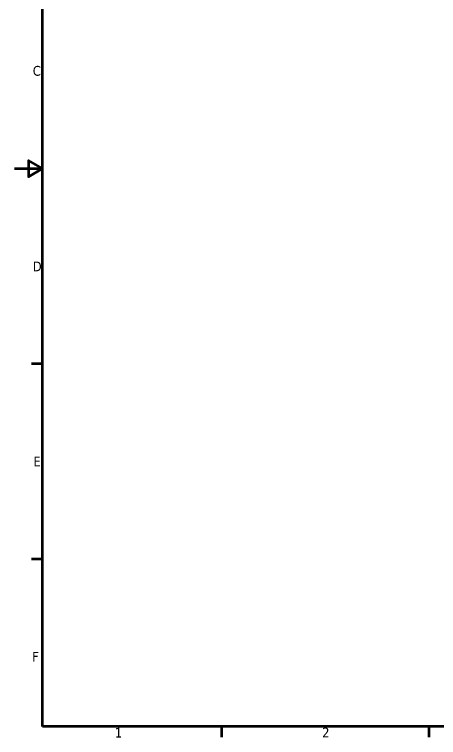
# Model space of a CAD drawing. Header units: millimetres. Extents: x 2117 to 4352, y 853 to 2102.
# Drawn here: x 2117 to 2494, y 1076 to 1718 of the extents above; entities that cross this region are included whole.
import ezdxf

# ---------------------------------------------------------------- set-up
doc = ezdxf.new("R2010")
doc.units = ezdxf.units.MM
doc.header["$LTSCALE"] = 1.8
doc.layers.add('경계(ISO)', color=7, linetype='Continuous', lineweight=70)
doc.styles.add('주 텍스트 (ISO)', font='')
doc.styles.get('주 텍스트 (ISO)').set_extended_font_data('Tahoma')

# ---------------------------------------------------------------- blocks, each defined once
blk = doc.blocks.new('경계 Default Border')
at = {"layer": '경계(ISO)'}
for p, q in [((10, 140), (6.1, 140)), ((10, 70), (6.1, 70)), ((74.25, 10), (74.25, 6.1)), ((148.5, 10), (148.5, 6.1))]:
    blk.add_line(p, q, dxfattribs=at)
at = {"layer": '경계(ISO)', "flags": 128}
for points in [[(10, 10), (10, 410), (584, 410), (584, 10), (10, 10)], [(0, 210), (10, 210), (5, 212.89), (5, 207.11), (10, 210)]]:
    blk.add_lwpolyline(points, dxfattribs=at)
at = {"layer": '경계(ISO)', "char_height": 3.5, "attachment_point": 7, "style": '주 텍스트 (ISO)'}
for s, insert in [('C', (6.57, 243.25)), ('D', (6.56, 173.19)), ('E', (6.78, 103.25)), ('F', (6.36, 33.25)), ('1', (35.98, 6.02)), ('2', (110.29, 6.1))]:
    blk.add_mtext(s, dxfattribs=dict(at, insert=insert))

msp = doc.modelspace()

# ---------------------------------------------------------------- block references
at = {"xscale": 2.4786, "yscale": 2.4786, "zscale": 2.4786}
msp.add_blockref('경계 Default Border', (2117.047, 1060.931), dxfattribs=at)

doc.saveas('drawing.dxf')
